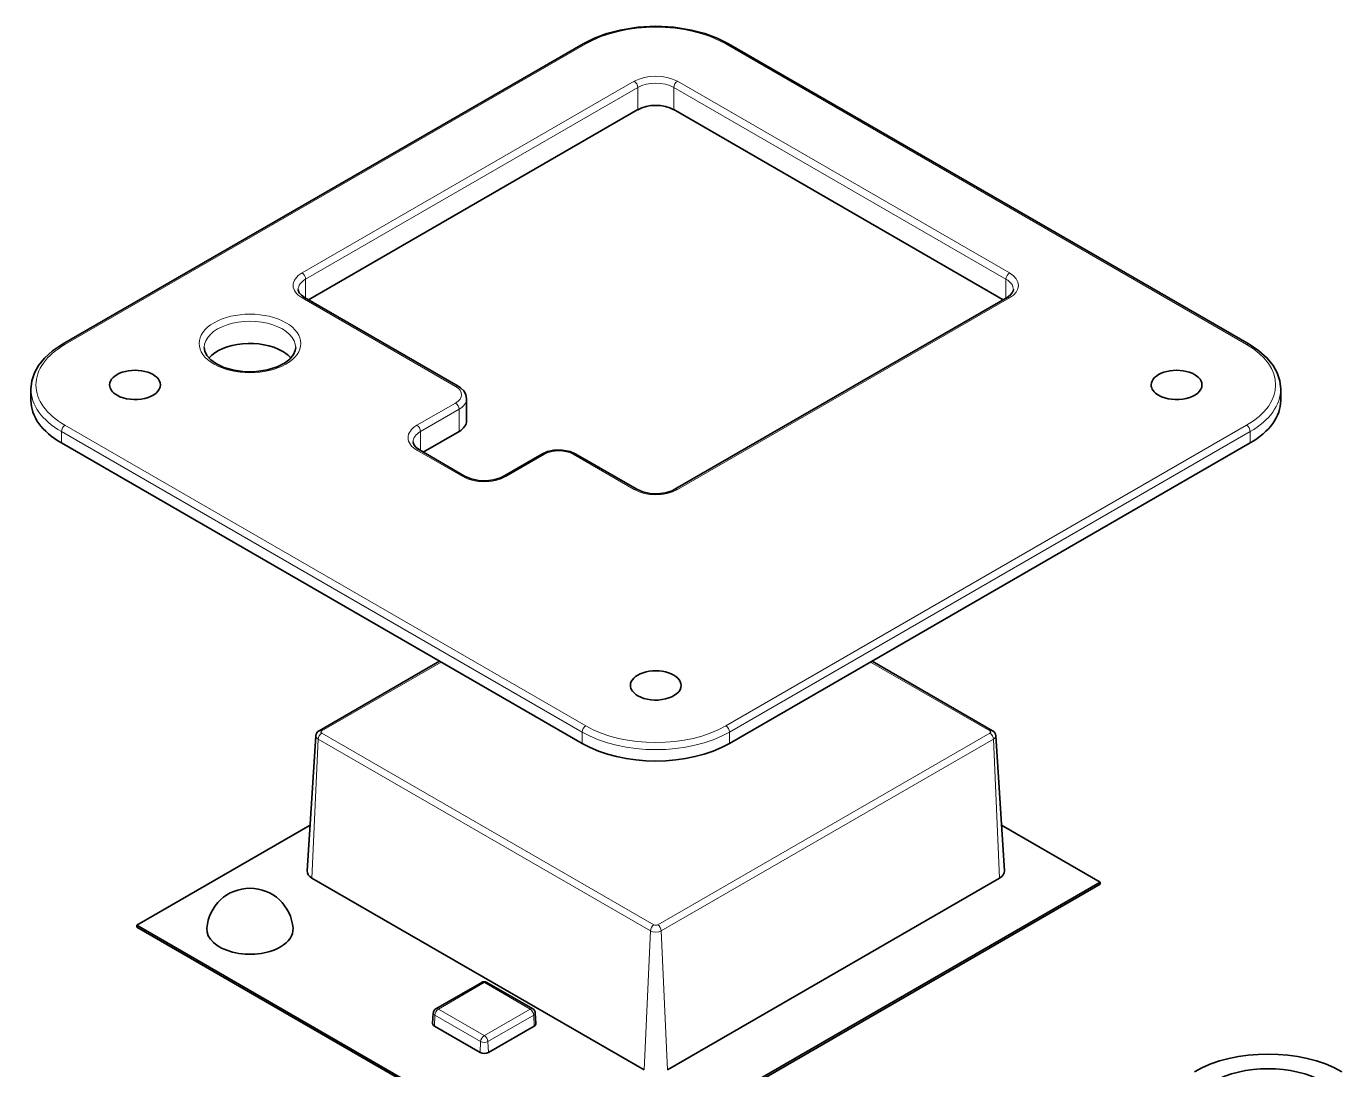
# Model space of a CAD drawing. Extents: x 487 to 800, y 314 to 605.
# Drawn here: x 706.5 to 758.3, y 563.5 to 604.6 of the extents above; entities that cross this region are included whole.
import ezdxf

# ---------------------------------------------------------------- set-up
doc = ezdxf.new("R2010")
doc.units = 0

msp = doc.modelspace()

# ---------------------------------------------------------------- linework, layer by layer
at = {"color": 7, "lineweight": 35}
for p, q in [((707.907, 592.112), (728.413, 603.951)), ((754.635, 592.112), (734.129, 603.951)), ((707.866, 588.223), (728.372, 576.384)), ((734.17, 576.384), (754.676, 588.223)), ((728.337, 559.12), (748.772, 570.919)), ((728.337, 559.039), (748.772, 570.837)), ((728.337, 559.12), (710.836, 569.224)), ((728.337, 559.039), (710.836, 569.143))]:
    msp.add_line(p, q, dxfattribs=at)
at = {"color": 7, "lineweight": 13}
for p, q in [((708.007, 592.102), (728.513, 603.941)), ((754.535, 592.102), (734.029, 603.941)), ((708.007, 588.917), (728.513, 577.078)), ((734.029, 577.078), (754.535, 588.917)), ((707.866, 588.672), (728.372, 576.833)), ((734.17, 576.833), (754.676, 588.672))]:
    msp.add_line(p, q, dxfattribs=at)
at = {"color": 7, "lineweight": 13, "ltscale": 0.37763}
for p, q in [((730.423, 602.471), (717.341, 594.919)), ((745.201, 594.919), (732.12, 602.471)), ((730.564, 602.226), (717.483, 594.674)), ((745.06, 594.674), (731.978, 602.226)), ((731.056, 569.002), (717.974, 576.555)), ((744.568, 576.555), (731.487, 569.002))]:
    msp.add_line(p, q, dxfattribs=at)
at = {"color": 7, "lineweight": 13, "ltscale": 0.021841}
for p, q in [((730.564, 601.353), (730.564, 602.226)), ((731.978, 601.353), (731.978, 602.226)), ((723.528, 588.676), (723.528, 589.55))]:
    msp.add_line(p, q, dxfattribs=at)
at = {"color": 7, "lineweight": 35, "ltscale": 0.37451}
msp.add_line((730.564, 601.353), (717.591, 593.862), dxfattribs=at)
at = {"color": 7, "lineweight": 35, "ltscale": 0.374511}
msp.add_line((744.952, 593.862), (731.978, 601.353), dxfattribs=at)
at = {"color": 7, "lineweight": 13, "ltscale": 0.018721}
for p, q in [((717.483, 593.925), (717.483, 594.674)), ((745.06, 593.925), (745.06, 594.674))]:
    msp.add_line(p, q, dxfattribs=at)
at = {"color": 7, "lineweight": 13, "ltscale": 0.174526}
msp.add_line((717.341, 593.939), (723.387, 590.448), dxfattribs=at)
at = {"color": 7, "lineweight": 35, "ltscale": 0.174527}
msp.add_line((717.441, 593.949), (723.487, 590.458), dxfattribs=at)
at = {"color": 7, "lineweight": 35, "ltscale": 0.37763}
for p, q in [((732.02, 586.396), (745.101, 593.949)), ((730.814, 563.531), (717.732, 571.083)), ((744.81, 571.083), (731.729, 563.531))]:
    msp.add_line(p, q, dxfattribs=at)
at = {"color": 7, "lineweight": 13, "ltscale": 0.377629}
for p, q in [((732.12, 586.386), (745.201, 593.939)), ((744.427, 576.791), (731.346, 569.239))]:
    msp.add_line(p, q, dxfattribs=at)
at = {"color": 7, "lineweight": 35, "ltscale": 0.011226}
for p, q in [((706.665, 589.897), (706.665, 590.346)), ((755.877, 589.897), (755.877, 590.346))]:
    msp.add_line(p, q, dxfattribs=at)
at = {"color": 7, "lineweight": 35, "ltscale": 0.021841}
msp.add_line((723.821, 589.085), (723.821, 589.958), dxfattribs=at)
at = {"color": 7, "lineweight": 13, "ltscale": 0.043888}
msp.add_line((723.387, 589.795), (721.867, 588.917), dxfattribs=at)
at = {"color": 7, "lineweight": 13, "ltscale": 0.043887}
for p, q in [((723.528, 589.55), (722.008, 588.672)), ((725.367, 586.896), (726.887, 587.774))]:
    msp.add_line(p, q, dxfattribs=at)
at = {"color": 7, "lineweight": 13, "ltscale": 0.011227}
for p, q in [((707.866, 588.672), (707.866, 588.223)), ((754.676, 588.672), (754.676, 588.223))]:
    msp.add_line(p, q, dxfattribs=at)
at = {"color": 7, "lineweight": 13, "ltscale": 0.018723}
msp.add_line((722.008, 587.923), (722.008, 588.672), dxfattribs=at)
at = {"color": 7, "lineweight": 35, "ltscale": 0.040767}
msp.add_line((723.528, 588.676), (722.116, 587.861), dxfattribs=at)
at = {"color": 7, "lineweight": 13, "ltscale": 0.052052}
for p, q in [((721.867, 587.938), (723.67, 586.896)), ((726.325, 565.92), (724.522, 566.961)), ((724.522, 564.874), (726.325, 565.915))]:
    msp.add_line(p, q, dxfattribs=at)
at = {"color": 7, "lineweight": 35, "ltscale": 0.052051}
for p, q in [((721.967, 587.947), (723.77, 586.906)), ((726.425, 565.93), (724.622, 566.971)), ((722.551, 565.251), (724.355, 564.21)), ((724.682, 564.21), (726.485, 565.251))]:
    msp.add_line(p, q, dxfattribs=at)
at = {"color": 7, "lineweight": 35, "ltscale": 0.043887}
msp.add_line((725.267, 586.906), (726.787, 587.784), dxfattribs=at)
at = {"color": 7, "lineweight": 13, "ltscale": 0.069402}
msp.add_line((728.018, 587.774), (730.423, 586.386), dxfattribs=at)
at = {"color": 7, "lineweight": 35, "ltscale": 0.069403}
msp.add_line((728.118, 587.784), (730.523, 586.396), dxfattribs=at)
at = {"color": 7, "lineweight": 35, "ltscale": 0.136912}
for p, q in [((718.015, 576.887), (722.758, 579.625)), ((739.784, 579.625), (744.527, 576.887))]:
    msp.add_line(p, q, dxfattribs=at)
at = {"color": 7, "lineweight": 13, "ltscale": 0.135716}
msp.add_line((718.115, 576.877), (722.817, 579.591), dxfattribs=at)
at = {"color": 7, "lineweight": 13, "ltscale": 0.135717}
msp.add_line((739.726, 579.591), (744.427, 576.877), dxfattribs=at)
at = {"color": 7, "lineweight": 35, "ltscale": 0.133393}
for p, q in [((717.885, 576.686), (717.543, 571.361)), ((744.657, 576.686), (744.999, 571.361))]:
    msp.add_line(p, q, dxfattribs=at)
at = {"color": 7, "lineweight": 13, "ltscale": 0.136929}
for p, q in [((717.974, 576.555), (717.732, 571.083)), ((744.568, 576.555), (744.81, 571.083)), ((731.056, 569.002), (730.814, 563.531)), ((731.487, 569.002), (731.729, 563.531))]:
    msp.add_line(p, q, dxfattribs=at)
at = {"color": 7, "lineweight": 13, "ltscale": 0.377628}
msp.add_line((731.197, 569.239), (718.115, 576.791), dxfattribs=at)
at = {"color": 7, "lineweight": 13, "ltscale": 0.011226}
for p, q in [((728.372, 576.833), (728.372, 576.384)), ((734.17, 576.833), (734.17, 576.384))]:
    msp.add_line(p, q, dxfattribs=at)
at = {"color": 7, "lineweight": 35, "ltscale": 0.196965}
msp.add_line((710.836, 569.224), (717.659, 573.164), dxfattribs=at)
at = {"color": 7, "lineweight": 35, "ltscale": 0.112254}
msp.add_line((748.772, 570.919), (744.883, 573.164), dxfattribs=at)
at = {"color": 7, "lineweight": 35, "ltscale": 0.002042}
msp.add_line((748.772, 570.919), (748.772, 570.837), dxfattribs=at)
at = {"color": 7, "lineweight": 35, "ltscale": 0.00204}
msp.add_line((710.836, 569.224), (710.836, 569.143), dxfattribs=at)
at = {"color": 7, "lineweight": 35, "ltscale": 0.052052}
msp.add_line((722.612, 565.93), (724.415, 566.971), dxfattribs=at)
at = {"color": 7, "lineweight": 13, "ltscale": 0.052051}
for p, q in [((722.712, 565.92), (724.515, 566.961)), ((722.57, 565.679), (724.373, 564.638)), ((722.712, 565.915), (724.515, 564.874)), ((724.663, 564.638), (726.466, 565.679))]:
    msp.add_line(p, q, dxfattribs=at)
at = {"color": 7, "lineweight": 35, "ltscale": 0.010426}
for p, q in [((722.51, 565.767), (722.484, 565.351)), ((726.526, 565.767), (726.553, 565.351))]:
    msp.add_line(p, q, dxfattribs=at)
at = {"color": 7, "lineweight": 13, "ltscale": 0.010704}
for p, q in [((722.57, 565.679), (722.551, 565.251)), ((726.466, 565.679), (726.485, 565.251)), ((724.373, 564.638), (724.355, 564.21)), ((724.663, 564.638), (724.682, 564.21))]:
    msp.add_line(p, q, dxfattribs=at)
at = {"color": 7, "lineweight": 35}
for points in [[(734.129, 603.951), (733.688, 604.172), (733.2, 604.352), (732.676, 604.491), (731.984, 604.6), (731.271, 604.637), (730.558, 604.6), (729.866, 604.491), (729.342, 604.352), (728.855, 604.172), (728.413, 603.951)], [(717.441, 593.949), (717.314, 594.04), (717.233, 594.132), (717.191, 594.24), (717.19, 594.265)], [(745.101, 593.949), (745.229, 594.04), (745.309, 594.132), (745.351, 594.24), (745.353, 594.265)], [(706.665, 590.346), (706.7, 590.669), (706.803, 590.984), (706.968, 591.279), (707.197, 591.563), (707.521, 591.854), (707.907, 592.112)], [(755.877, 590.346), (755.842, 590.669), (755.739, 590.984), (755.575, 591.279), (755.346, 591.563), (755.022, 591.854), (754.635, 592.112)], [(713.976, 591.336), (713.75, 591.496), (713.595, 591.668), (713.511, 591.84), (713.491, 591.979)], [(713.976, 591.336), (714.264, 591.201), (714.661, 591.087), (715.098, 591.03), (715.547, 591.035), (715.98, 591.1), (716.368, 591.221), (716.647, 591.361), (716.862, 591.524), (717.008, 591.702), (717.077, 591.868), (717.091, 591.979)], [(723.821, 589.958), (723.79, 590.127), (723.71, 590.269), (723.584, 590.393), (723.487, 590.458)], [(721.967, 587.947), (721.839, 588.038), (721.759, 588.13), (721.717, 588.239), (721.715, 588.264)], [(728.118, 587.784), (727.896, 587.88), (727.583, 587.941), (727.258, 587.934), (727.009, 587.88), (726.787, 587.784)], [(723.77, 586.906), (724.003, 586.806), (724.288, 586.745), (724.596, 586.732), (724.896, 586.769), (725.158, 586.852), (725.267, 586.906)], [(730.523, 586.396), (730.756, 586.295), (731.041, 586.234), (731.349, 586.221), (731.648, 586.259), (731.911, 586.342), (732.02, 586.396)]]:
    msp.add_lwpolyline(points, dxfattribs=at)
for centre, radius, start, end in [((718.135, 576.666), 0.251, 118.4506, 175.3935), ((744.407, 576.666), 0.251, 4.6065, 61.5494), ((715.291, 568.979), 1.7, 4.1316, 175.8722), ((724.518, 566.79), 0.208, 60.1065, 119.8935), ((722.713, 565.754), 0.202, 119.903, 176.273), ((726.324, 565.754), 0.202, 3.727, 60.097), ((724.518, 564.537), 0.366, 243.358, 296.6421)]:
    msp.add_arc(centre, radius, start, end, dxfattribs=at)
at = {"color": 7, "lineweight": 13}
for centre, major_axis, start_param, end_param in [((731.271, 602.349), (3.9, 0), 0.785398, 2.356194), ((728.513, 603.778), (0.1, -0.173), 2.356194, 3.141593), ((734.029, 603.778), (-0.1, -0.173), 3.141593, 3.926991), ((731.271, 601.981), (1.2, 0), 0.785398, 2.356194), ((730.423, 602.308), (-0.1, 0.173), 3.926991, 5.497787), ((731.271, 601.818), (1, 0), 0.785398, 2.356194), ((732.12, 602.308), (0.1, 0.173), 0.785398, 2.356194), ((718.19, 594.429), (1.2, 0), 2.356194, 3.926991), ((718.19, 594.265), (1, 0), 2.356194, 3.141593), ((717.341, 594.755), (-0.1, 0.173), 3.926991, 5.497787), ((745.201, 594.755), (0.1, 0.173), 0.785398, 2.356194), ((744.353, 594.265), (1, 0), 6.283185, 7.068583), ((744.353, 594.429), (1.2, 0), 5.497787, 7.068583), ((717.341, 593.775), (-0.1, -0.173), 3.141593, 3.926991), ((745.201, 593.775), (0.1, -0.173), 2.356194, 3.141593), ((715.291, 592.142), (2, 0), 0.785398, 7.068583), ((715.291, 591.979), (1.8, 0), 6.283185, 9.424778), ((710.765, 590.509), (3.9, 0), 2.356194, 3.926991), ((708.007, 591.938), (0.1, -0.173), 2.356194, 3.141593), ((754.535, 591.938), (-0.1, -0.173), 3.141593, 3.926991), ((751.777, 590.509), (3.9, 0), 5.497787, 7.068583), ((723.387, 590.285), (-0.1, -0.173), 3.141593, 3.926991), ((710.765, 590.346), (4.1, 0), 3.141593, 3.926991), ((722.821, 590.122), (0.8, 0), 5.497787, 7.068583), ((722.821, 589.958), (1, 0), 5.497787, 6.283185), ((751.777, 590.346), (4.1, 0), 5.497787, 6.283185), ((723.387, 589.632), (-0.1, 0.173), 3.926991, 5.497787), ((708.007, 588.754), (0.1, 0.173), 0.785398, 2.356194), ((722.715, 588.427), (1.2, 0), 2.356194, 3.926991), ((721.867, 588.754), (-0.1, 0.173), 3.926991, 5.497787), ((754.535, 588.754), (-0.1, 0.173), 3.926991, 5.497787), ((722.715, 588.264), (1, 0), 2.356194, 3.141593), ((721.867, 587.774), (-0.1, -0.173), 3.141593, 3.926991), ((727.453, 587.448), (0.8, 0), 0.785398, 2.356194), ((726.887, 587.611), (0.1, -0.173), 2.356194, 3.141593), ((728.018, 587.611), (-0.1, -0.173), 3.141593, 3.926991), ((723.67, 586.733), (-0.1, -0.173), 3.141593, 3.926991), ((724.518, 587.386), (1.2, 0), 3.926991, 5.497787), ((725.367, 586.733), (0.1, -0.173), 2.356194, 3.141593), ((730.423, 586.223), (-0.1, -0.173), 3.141593, 3.926991), ((731.271, 586.876), (1.2, 0), 3.926991, 5.497787), ((732.12, 586.223), (0.1, -0.173), 2.356194, 3.141593), ((728.513, 576.915), (0.1, 0.173), 0.785398, 2.356194), ((731.271, 578.67), (3.9, 0), 3.926991, 5.497787), ((734.029, 576.915), (-0.1, 0.173), 3.926991, 5.497787), ((718.19, 576.679), (-0.305, 0), 6.246119, 7.068583), ((718.115, 576.628), (0.1, 0.173), 0.785398, 2.303835), ((718.115, 576.714), (0.1, -0.173), 2.356194, 3.141593), ((718.19, 576.834), (-0.105, 0), 5.497787, 7.06858), ((731.271, 578.507), (4.1, 0), 3.926991, 5.497787), ((744.427, 576.714), (-0.1, -0.173), 3.141593, 3.926991), ((744.353, 576.834), (-0.105, 0), 2.356194, 3.926987), ((744.427, 576.628), (-0.1, 0.173), 3.979351, 5.497787), ((744.353, 576.679), (-0.305, 0), 2.356194, 3.178659), ((731.197, 569.075), (0.1, 0.173), 0.785398, 2.303835), ((731.271, 569.282), (-0.105, 0), 0.785398, 2.356191), ((731.346, 569.075), (-0.1, 0.173), 3.979351, 5.497787), ((731.271, 569.127), (-0.305, 0), 0.785398, 2.356194), ((724.515, 566.797), (0.1, -0.173), 2.356194, 3.141593), ((724.518, 566.959), (-0.00513, 0), 3.926991, 5.497779), ((724.522, 566.797), (-0.1, -0.173), 3.141593, 3.926991), ((722.715, 565.763), (-0.205, 0), 6.246119, 7.068583), ((722.712, 565.752), (0.1, 0.173), 0.785398, 2.303835), ((722.712, 565.756), (0.1, -0.173), 2.356194, 3.141593), ((722.715, 565.918), (-0.00513, 0), 5.497787, 7.068575), ((726.325, 565.756), (-0.1, -0.173), 3.141593, 3.926991), ((726.321, 565.918), (-0.00513, 0), 2.356194, 3.926983), ((726.325, 565.752), (-0.1, 0.173), 3.979351, 5.497787), ((726.321, 565.763), (-0.205, 0), 2.356194, 3.178659), ((724.515, 564.711), (0.1, 0.173), 0.785398, 2.303835), ((724.518, 564.722), (-0.205, 0), 0.785398, 2.356194), ((724.518, 564.877), (-0.00513, 0), 0.785398, 2.356186), ((724.522, 564.711), (-0.1, 0.173), 3.979351, 5.497787)]:
    msp.add_ellipse(centre, major_axis=major_axis, ratio=0.57735, start_param=start_param, end_param=end_param, dxfattribs=at)
at = {"color": 7, "lineweight": 35}
for centre, major_axis, start_param, end_param in [((731.271, 600.944), (-1, 0), 3.926991, 5.497787), ((715.291, 591.105), (-1.8, 0), 3.926991, 5.823527), ((715.291, 591.105), (-1.8, 0), 3.60119, 3.926991), ((710.765, 590.509), (1, 0), 6.283185, 9.424778), ((751.777, 590.509), (1, 0), 0, 3.141593), ((710.765, 590.509), (1, 0), 3.141593, 3.926991), ((710.765, 590.509), (1, 0), 3.926991, 6.283185), ((751.777, 590.509), (1, 0), 3.141593, 3.926991), ((751.777, 590.509), (1, 0), 3.926991, 6.283185), ((710.765, 589.897), (4.1, 0), 3.141593, 3.926991), ((751.777, 589.897), (4.1, 0), 5.497787, 6.283185), ((722.821, 589.085), (-1, 0), 2.356194, 3.141593), ((731.271, 578.67), (1, 0), 0, 3.141593), ((731.271, 578.67), (1, 0), 3.141593, 3.926991), ((731.271, 578.67), (1, 0), 3.926991, 6.283185), ((731.271, 578.058), (4.1, 0), 3.926991, 5.497787), ((718.19, 571.347), (0.647, 0), 3.104525, 3.926991), ((744.353, 571.347), (0.647, 0), 5.497787, 6.320252), ((715.291, 569.061), (1.697, 0), 3.100026, 5.497787), ((715.291, 569.061), (1.697, 0), 5.497787, 6.324866), ((722.715, 565.346), (0.232, 0), 3.104525, 3.926991), ((726.321, 565.346), (0.232, 0), 5.497787, 6.320252), ((755.379, 561.779), (4.1, 0), 0.785398, 2.356194), ((755.379, 561.779), (3.1, 0), 0.785398, 2.356194)]:
    msp.add_ellipse(centre, major_axis=major_axis, ratio=0.57735, start_param=start_param, end_param=end_param, dxfattribs=at)

doc.saveas('drawing.dxf')
